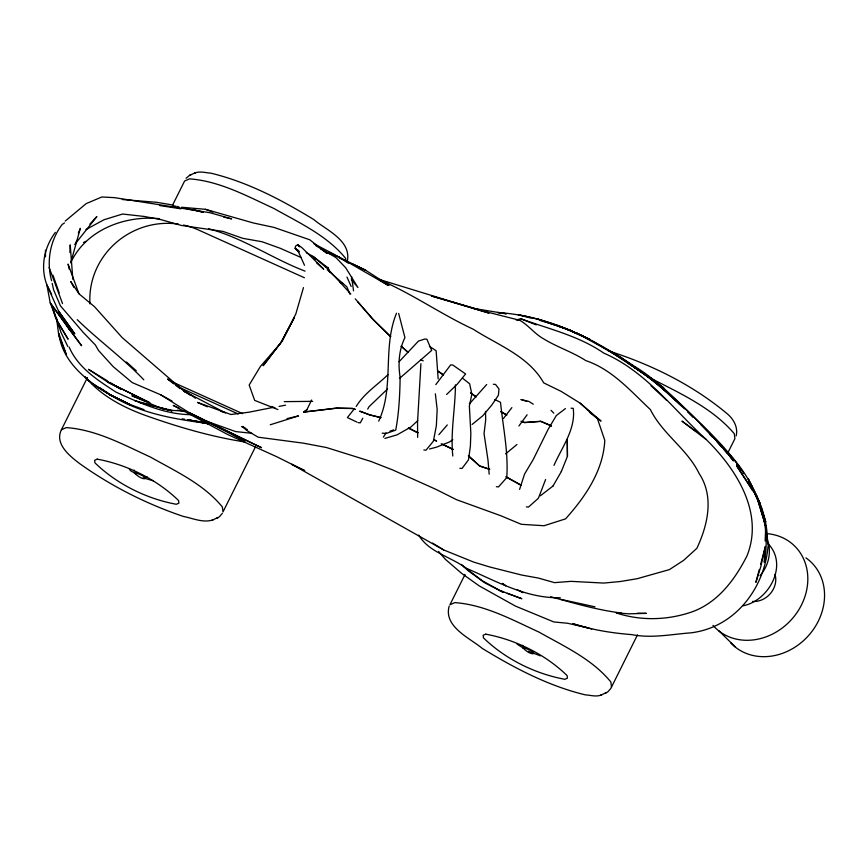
<?xml version="1.0" encoding="UTF-8"?>
<svg xmlns="http://www.w3.org/2000/svg" width="868" height="868" viewBox="0 0 868 868"><rect width="100%" height="100%" fill="white"/><g stroke="black" fill="none" stroke-linecap="round" stroke-linejoin="round"><path stroke-width="1.3" d="M351.605 276.588L351.507 279.952L357.941 287.482L345.692 267.745L335.981 257.622L321.03 248.747L309.8 239.796L273.973 227.405L253.272 222.946L205.391 209.307L181.596 207.257M69.907 252.566L70.221 244.863L72.836 279.301M764.773 550.301L764.274 562.312C772.281 520.442 754.39 478.442 724.541 449.32C691.232 412.083 654.222 377.309 610.909 351.952L653.094 379.88L681.423 405.768L653.094 379.88L643.839 373.359L667.492 392.705L684.624 408.893M765.153 540.97L765.75 526.29L756.288 495.053L765.75 526.29L767.29 541.784L765.901 533.918M420.915 363.67L417.541 422.434L417.638 437.374M455.429 384.893C455.331 408.709 450.318 432.112 452.803 456.015M55.357 232.385C44.127 247.272 40.145 267.257 46.872 284.878L58.557 311.156L69.071 329.091L81.614 345.746L50.225 302.889L46.872 284.878L51.679 294.436M768.028 546.46C764.382 588.688 734.805 627.434 691.069 632.826C671.268 634.302 651.423 638.555 631.644 634.606C611.647 633.054 591.781 629.777 572.652 623.669L591.726 628.953M347.46 260.422C350.911 240.154 326.064 230.02 313.825 219.593C281.699 199.955 247.684 182.052 210.87 173.166C205.521 172.841 199.575 170.779 194.432 173.177M736.205 435.866C738.147 427.566 733.883 419.526 727.666 414.155C692.968 384.947 651.119 364.365 608.034 350.748M396.492 313.25C382.256 348.079 394.539 386.922 378.708 421.143M759.283 569.527L755.898 582.352L760.759 566.782L765.381 546.439L760.639 564.395M70.699 262.874L80.333 228.371L78.315 233.188M303.464 287.612L295.825 313.934L282.111 341.07L263.232 365.602L282.111 341.07L294.502 317.276L280.462 343.327L260.357 366.535L249.159 385.034L254.682 400.387L277.879 409.533M519.596 489.433L524.532 474.134L533.223 459.519L548.109 429.4L556.29 415.577L565.415 408.589M449.168 606.124C443.364 626.75 470.022 638.121 482.25 648.407C514.388 668.045 548.402 685.948 585.216 694.834C590.565 695.159 596.511 697.221 601.654 694.823M545.614 479.516L538.377 498.265L528.514 507.053L526.344 506.879M561.346 471.508L567.488 456.188L567.303 439.219M637.492 634.844L610.844 688.411L607.795 691.894L600.276 695.42M311.601 400.029L306.816 409.913L303.616 412.148L336.469 408.22L352.549 408.557L354.979 409.468M172.504 205.271L184.613 181.011L189.528 178.862C219.561 181.065 246.87 196.038 273.756 208.396C298.972 222.664 326.921 235.391 345.572 258.284L345.865 260.758M213.148 519.813C203.546 523.285 192.87 518.272 183.474 516.471C146.616 504.037 111.44 486.275 79.769 463.686C69.917 456.167 54.337 443.928 61.411 429.747L87.429 377.602M255.637 446.488L222.968 511.968L222.382 507.02C203.73 484.116 175.77 471.4 150.565 457.132C123.668 444.763 96.37 429.79 66.337 427.599L61.411 429.747M465.053 574.442L449.928 604.757L454.843 602.609C484.876 604.812 512.185 619.785 539.071 632.143C564.287 646.41 592.236 659.127 610.888 682.031L611.473 686.989M727.644 453.248L734.903 438.687L734.317 433.74C712.118 407.624 679.481 393.074 649.557 377.634M553.979 465.378C561.911 447.27 575.972 428.998 573.227 408.372L571.057 408.199M362.781 418.235L360.318 422.814L358.148 422.651M367.717 409.078L368.954 406.788L387.519 389.005M552.938 486.156L561.444 471.357M383.396 437.146L386.076 432.763M71.1 261.897C86.583 229.586 125.426 215.112 159.549 218.703M222.327 513.389L219.289 516.883L211.77 520.409M75.831 242.367L77.274 240.252M518.912 425.993L527.104 414.774M435.79 384.632L450.666 364.875L452.825 365.037L465.606 373.956L457.165 384.264L446.608 394.495M503.494 418.441L511.881 407.613M74.702 244.537L96.847 216.588L89.849 224.15M354.6 408.481L347.384 417.573L356.954 422.087M356.195 406.463C364.289 393.204 377.309 385.088 388.072 374.596M469.306 403.989L486.688 384.513M438.882 434.684L447.291 424.94M186.077 178.287L189.615 175.282L195.81 172.58M399.085 361.728L418.474 341.07L424.734 339.052L426.904 339.225L431.656 350.433L399.41 378.524M417.747 420.622L410.857 427.067L397.099 434.825L384.893 438.416M65.241 221.09L86.214 203.6L101.827 196.993L114.457 197.644L210.078 212.736L231.669 218.888L223.738 217.098M516.948 444.503L505.599 453.888M472.062 424.474L482.814 415.75L491.711 405.15L498.406 395.244L498.981 388.972L495.53 384.437L493.36 384.264M540.363 495.791L553.035 486.015M306.914 409.761L303.713 412.007L336.567 408.079L352.647 408.405L355.077 409.316M452.836 439.685L449.624 441.899L436.354 447.215L429.562 448.984M64.482 222.968L62.246 224.4C49.986 240.317 46.297 261.507 51.613 280.776M134.193 470.076L133.976 470.738M147.376 477.053L146.258 477.237M85.986 229.543L103.997 219.745L122.594 214.027L144.272 216.468L161.188 219.702L181.488 225.463L222.935 231.387L242.747 238.32L262.06 241.749L280.31 248.313L301.087 257.514M83.567 242.508L85.737 241.358M189.615 175.282L191.047 174.663M216.533 518.326L217.966 517.708M605.039 693.337L606.472 692.718M389.992 431.19L393.551 429.92M743.106 605.788C768.473 600.84 787.884 566.207 769.232 544.93M270.241 424.777L298.516 415.902L287.037 418.615M516.178 319.988L520.746 318.73L536.229 324.86M279.062 406.419L285.572 405.15M272.91 407.45L248.964 412.202L230.888 414.503L197.492 402.416L207.343 406.821M517.469 320.444L519.867 320.325C528.59 325.337 534.645 333.865 543.542 338.813C557.104 347.157 572.424 351.941 585.802 360.611C612.146 369.453 630.71 391.121 650.382 409.577C662.523 434.065 687.25 449.027 699.131 473.527C714.386 496.583 707.778 525.031 696.863 548.305L683.68 560.316L669.423 569.603L637.112 578.717L620.511 581.495L603.803 583.068L571.046 581.354L554.543 582.645L538.431 578.077L521.852 575.083L489.736 566.978L473.733 562.106L443.656 549.932L291.691 464.293L304.776 470.597M284.259 401.634L312.654 401.352M251.861 433.306L235.619 431.57L205.249 420.741L188.844 412.452L160.634 394.766L132.229 382.582L113.241 366.697L98.518 350.477L95.393 345.008L83.252 332.433L60.413 305.818L53.588 289.804L52.178 283.359M621.51 613.036C597.531 610.095 574.008 603.184 550.681 596.739M637.253 613.242L646.432 613.361L629.181 613.817L616.269 612.96C640.931 621.043 667.47 620.316 691.937 611.897C717.814 602.696 735.022 579.509 746.99 555.856C764.296 512.738 736.183 468.839 706.14 439.447C673.253 409.327 645.792 371.276 603.781 353.113C578.63 335.742 548.945 329.048 520.746 318.73M122.323 199.531L156.826 202.32L173.133 205.087M185.123 411.15L169.477 410.195L161.123 408.264L131.882 395.754L148.211 401.862M191.915 414.665C165.018 414.763 140.052 403.012 116.03 392.141C97.834 380.303 78.033 367.782 69.136 347.059M423.855 449.993L426.025 450.166L433.382 441.194L436.354 425.787L437.168 409.403L435.345 393.801M459.877 468.297L462.047 468.47L468.503 459.79L470.38 446.185L470.847 433.436L469.36 406.094L471.866 394.148L469.631 383.786L462.525 378.166M496.366 486.709L498.536 486.883L506.749 477.628C508.539 452.445 503.06 427.327 500.5 402.329L494.858 399.551M520.822 399.551L528.862 401.417L533.267 404.184M382.191 433.154L386.217 433.49L395.721 430.094C399.02 412.691 399.866 394.973 400.126 377.298C397.978 363.833 398.868 349.988 404.933 337.598L398.651 313.424M560.251 597.748C526.192 598.497 496.344 581.191 466.073 568.16C450.991 556.833 428.586 552.178 418.756 535.089M185.134 411.085L177.267 410.195M166.504 408.904L161.123 408.264L172.081 410.781L168.305 409.37M159.831 205.575L180.989 208.819M173.361 205.879L175.998 206.237M506.304 313.804L497.646 312.523C546.873 315.475 592.367 338.14 632.696 365.2C659.159 381.074 680.078 403.837 702.104 425.06C717.435 439.935 732.44 455.429 743.833 473.602M506.142 313.739L473.201 308.357M205.206 422.629L187.293 419.7M182.15 418.832L184.721 419.266M208.374 423.562C174.197 419.125 139.488 413.396 109.759 394.625C86.93 381.226 62.42 361.945 58.915 333.92M208.244 423.508L188.302 419.873L208.602 423.942M245.394 442.051C212.248 436.94 180.023 427.609 148.406 416.477C124.786 408.22 101.252 396.34 85.107 376.69M185.524 208.363L203.351 212.28M340.18 282.697L342.676 283.239M560.695 599.321L594.938 606.808M587.864 627.846L567.574 623.257L553.838 621.955L515.494 606.114L479.179 585.857L461.624 573.357L445.36 559.317L438.557 551.43M380.911 417.562L369.681 414.785L359.938 411.139M380.824 417.703L369.584 414.926L359.851 411.291M519.867 320.325L488.966 312.502L431.483 296.01L488.988 313.098L378.719 279.268M138.479 402.199L172.081 410.781L134.562 400.593M530.977 318.089L518.185 314.748C543.346 319.315 567.542 328.071 590.273 339.67L567.922 329.482L538.258 319.207L571.99 330.99L558.612 326.238M539.929 320.433L554.967 324.936M194.237 209.828L202.96 212.161M521.994 399.898L526.702 401.244M143.274 477.877L153.408 480.839M208.537 228.74C242.812 237.756 272.216 258.588 305.08 271.131M489.693 469.23L479.7 465.921L468.47 455.743M489.595 469.382L479.603 466.073L468.373 455.884M589.524 412.289L601.025 421.067L580.106 403.132L561.195 391.403L543.715 382.886C528.46 355.934 497.917 345.149 473.147 329.167C440.933 314.194 411.833 293.514 379.11 279.594L387.866 285.214L338.596 256.787L326.694 252.664L320.368 248.432L326.574 253.206M453.28 449.396L442.506 444.253M453.183 449.548L441.226 443.754M205.391 209.307L212.888 212.052M129.289 404.217L144.034 409.642M329.102 252.447L365.754 270.317L389.124 285.333M503.646 591.943L500.011 590.587L521.831 598.725L507.281 593.3M177.311 206.41L178.96 207.029M220.472 411.085L224.248 412.495M528.341 651.271L540.438 655.828M522.211 421.544L524.597 422.466L540.797 421.262L551.527 425.841M520.919 421.23L524.5 422.618L540.699 421.414L551.43 425.982M557.712 325.326L586.182 337.782L567.922 329.482M304.418 277.749L198.262 229.89A75.755 72.706 -28.2 0 0 183.517 225.04M172.298 381.931L242.66 413.656M178.884 387.215L238.136 413.938M357.149 266.378L365.754 270.317L351.909 263.633M178.949 408.079L173.188 405.421L227.72 434.532L276.686 456.698L304.288 470.489M205.249 420.741L261.55 447.704L188.844 412.452L244.201 440.749L231.181 433.588M506.131 476.803L521.223 485.19M506.033 476.955L521.136 485.331M110.529 394.864L128.117 403.642M408.47 427.935L417.985 432.752M408.383 428.087L417.888 432.904M241.554 426.557L247.391 429.562M517.035 589.556L522.992 592.627L519.487 590.717M314.01 243.799L334.115 254.313L348.35 263.156M225.506 412.973L183.853 391.067L190.352 395.298M271.999 406.43L275.46 408.296M434.184 439.729L436.561 441.02M434.087 439.87L436.474 441.172M420.763 359.71L423.204 360.838M325.12 266.433L328.625 268.364L312.957 256.342L306.22 252.642M160.634 394.766L172.005 401.027M244.95 427.837L242.595 426.524L246.512 430.322L258.122 437.179L303.453 443.179L326.444 447.53L370.961 461.45L392.77 469.989L435.53 489.172L456.687 499.751L500.695 515.69L521.277 524.294L544.052 525.737L565.556 518.869C585.292 496.876 603.227 470.836 604.79 440.369L597.52 418.875L580.106 403.132M136.298 473.971L130.482 470.716L129.148 468.611M500.944 411.638L506.771 414.926M500.847 411.779L506.684 415.078M315.919 245.666L319.315 247.727M107.578 380.998L88.493 369.334L107.372 381.833L121.043 389.244L109.824 382.376M432.514 543.086L443.656 549.932M617.549 356.119L593.962 341.959L576.319 332.889L620.935 357.41L663.814 387.92L625.524 361.142M619.839 357.562L624.439 360.426M517.1 644.154L523.838 648.418M429.443 346.365L436.137 350.77L438.156 378.849M99.701 387.595L109.444 394.137M653.094 379.88L627.26 362.39L656.534 382.506M502.388 583.502L505.729 585.791L502.507 583.415M195.463 398.206L167.589 379.012L173.774 383.797M470.673 392.9L476.131 396.687M470.586 393.041L476.033 396.839M438.242 371.189L443.526 374.933M438.156 371.341L443.429 375.084M695.81 431.244L681.944 421.121L706.14 439.447M299.102 251.264L295.153 248.357L295.565 246.067L297.887 244.754L302.075 247.814L323.742 269.188L316.787 263.058M651.043 385.783L666.591 400.256M175.824 385.392L179.947 388.593M73.845 287.373L70.785 281.547L78.988 293.807L94.579 306.762L122.138 337.554L185.079 392.021M327.203 269.709L346.842 286.852L349.967 294.187M126.327 361.956L136.298 370.788M401.255 346.18L408.144 352.289M401.157 346.332L408.047 352.441M77.23 319.684C98.713 340.549 123.093 358.18 143.817 379.815M390.687 336.578L373.24 319.511L355.251 298.863M390.589 336.719L373.142 319.663L357.855 301.956M463.881 566.685L482.207 580.725L502.789 592.106L484.637 582.743L468.123 570.677L461.385 564.406M299.026 252.013L295.153 248.357L298.234 251.047L297.518 249.8L304.505 265.282M718.693 630.645L735.424 647.029M687.478 411.768L693.196 417.508M551.05 410.347L553.827 413.168M710.024 434.64L712.704 437.45M717.163 442.127L721.59 447.009M299.569 246.555L297.887 244.754L299.536 246.762M338.596 256.787L340.354 258.664M350.759 293.97L327.399 268.494L312.957 256.342L315.29 259.521M523.122 646.421L522.428 645.336M724.237 450.036L726.885 453.053M730.411 457.078L733.059 460.094M736.585 464.12L740.99 469.154L739.297 467.212M86.127 377.634L89.371 381.497L86.833 378.372M731.691 458.445L724.541 449.32L733.46 460.951M748.466 481.458C759.999 498.666 767.041 519.216 767.464 540.048M748.574 481.404L751.655 485.83L748.813 481.382M740.404 469.154L736.91 463.555L740.469 469.273M751.145 486.427L752.578 488.717M755.529 495.465L760.064 503.505L748.205 478.659L755.279 494.402M64.275 319.532L69.071 329.091L50.225 302.889L57.386 321.637L68.105 339.214L55.704 318.155L52.167 306.024L61.053 332.52L67.802 346.484M756.364 496.821L761.269 507.715L765.782 522.015L761.453 510.883M346.95 277.044L351.16 286.429M755.203 494.803L753.283 489.856L761.269 507.715L762.885 516.894M49.129 267.463L62.529 303.572M59.187 292.831L52.981 275.221M78.934 293.731L68.073 264.067L69.223 269.221M59.013 333.898L66.402 354.849L58.807 335.536L56.507 317.851M328.939 269.568L329.569 271.977M352.126 280.483L353.536 290.856M767.692 542.609L767.92 545.18M489.172 474.199L487.99 460.073L484.04 433.631L485.689 420.058L485.516 411.389M567.205 439.371L567.39 456.34M45.472 250.234L45.494 256.798M774.994 574.269A20.398 17.555 -46.9 0 1 752.502 601.437M805.938 557.885A56.973 49.02 -46.9 0 1 808.64 635.474A56.973 49.02 -46.9 0 1 730.628 642.754M767.052 533.646A56.973 49.02 -46.9 0 1 799.374 608.837A56.973 49.02 -46.9 0 1 713.019 625.394M767.42 539.451A37.877 36.358 -28.2 0 1 760.021 575.647M89.979 303.876A75.755 72.706 -28.2 0 1 178.439 224.118M133.998 472.442C143.784 483.118 153.365 478.094 133.998 472.442M522.579 647.485C532.366 658.161 541.936 653.137 522.579 647.485M97.216 459.139L94.645 460.268L94.948 462.85C116.746 484.029 146.486 498.785 176.334 504.275L178.906 503.147L178.602 500.565C156.804 479.386 127.064 464.64 97.216 459.139M485.722 634.161L483.161 635.278L483.465 637.861C505.252 659.051 534.992 673.796 564.851 679.286L567.412 678.168L567.108 675.586C545.31 654.396 515.57 639.651 485.722 634.161M149.741 402.719L107.372 381.833L149.741 402.719M130.569 404.868L109.759 394.625L130.569 404.868M111.788 395.851L92.051 383.504L111.788 395.851M713.832 437.515L700.801 424.409L721.33 445.772L713.832 437.515L733.634 459.953L713.832 437.515M74.691 333.735L58.557 311.156L74.691 333.735M747.098 481.642L736.596 465.769L752.957 490.984L747.098 481.642"/></g></svg>
